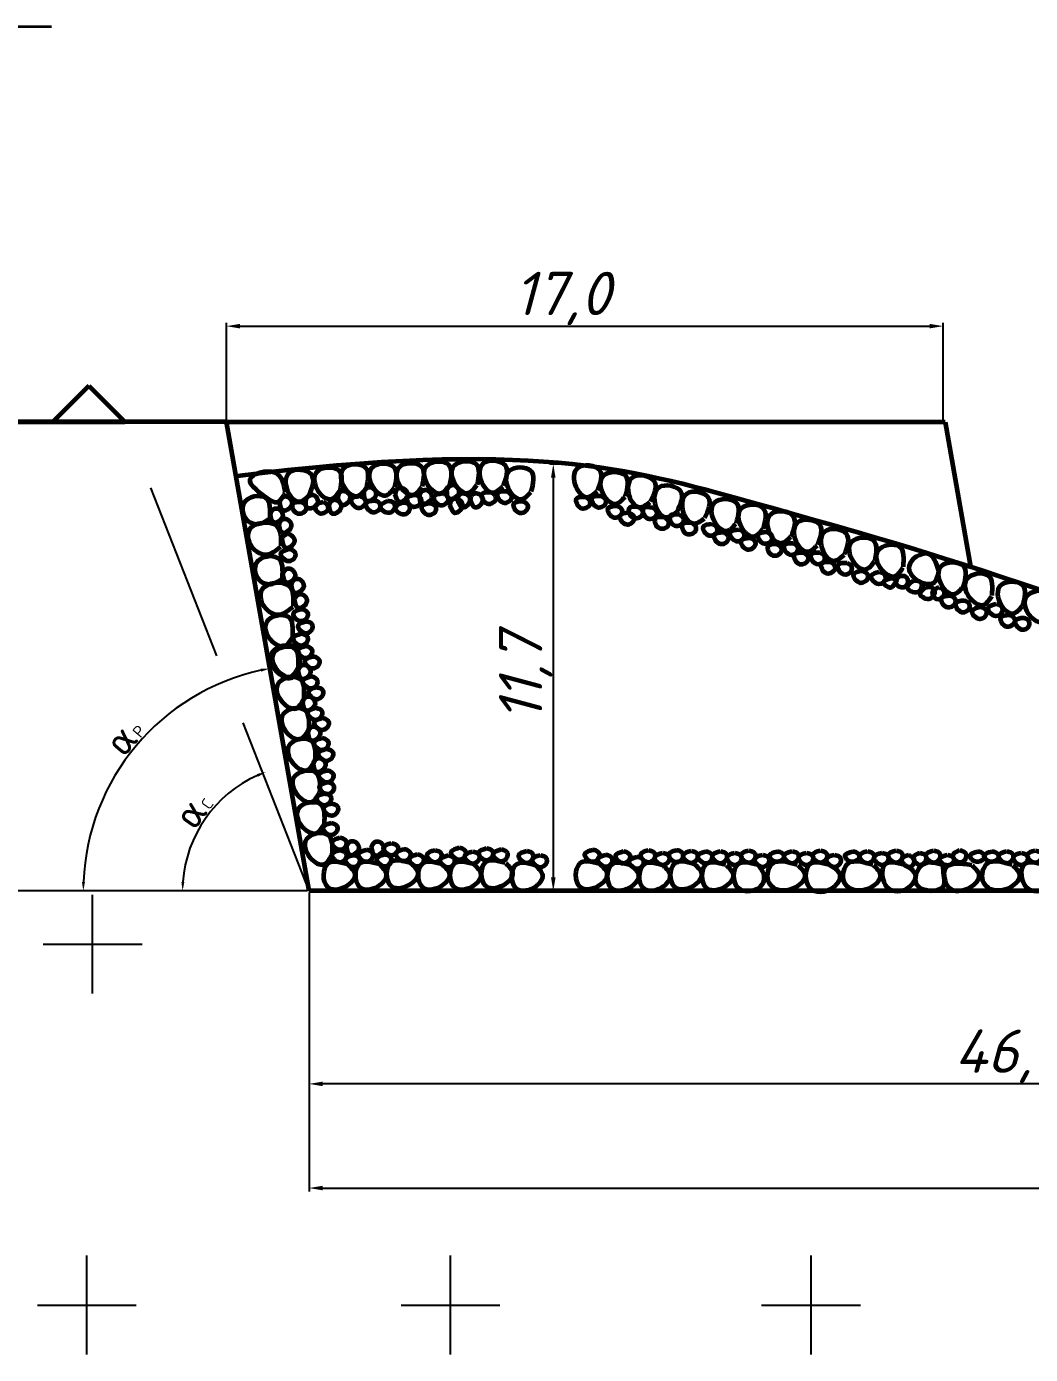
# Paper-space layout 'Layout1 (2)' of a CAD drawing. Header units: millimetres. Extents: x 18 to 680, y 9 to 831.
# Drawn here: x 155.2 to 210.9, y 658 to 731.6 of the extents above; entities that cross this region are included whole.
import ezdxf

# ---------------------------------------------------------------- set-up
doc = ezdxf.new("R2010")
doc.units = ezdxf.units.MM
doc.header["$LTSCALE"] = 2
doc.header["$PDMODE"] = 32
doc.header["$PDSIZE"] = 0.3
doc.linetypes.add('gost5', pattern=[7, 5, -2, 0])
doc.dimstyles.new('ISO-25', dxfattribs={"dimtxt": 2.5, "dimasz": 2.5, "dimexe": 1.25, "dimexo": 0.625, "dimtad": 1, "dimtxsty": 'Standard', "dimcen": 2.5, "dimadec": 0, "dimazin": 0, "dimtfac": 1, "dimtmove": 0, "dimatfit": 3, "dimfxl": 1, "dimarcsym": 0})

# ---------------------------------------------------------------- blocks, each defined once
blk = doc.blocks.new('*D252')
at = {"color": 0, "lineweight": -2, "transparency": 16777216}
for p, q in [((170.896, 683.634), (170.896, 667.073)), ((297.259, 683.384), (297.259, 667.073)), ((171.646, 667.26), (296.509, 667.26))]:
    blk.add_line(p, q, dxfattribs=at)
at = {"color": 0, "transparency": 16777216}
for points in [[(171.646, 667.385), (171.646, 667.135), (170.896, 667.26)], [(296.509, 667.385), (296.509, 667.135), (297.259, 667.26)]]:
    blk.add_solid(points, dxfattribs=at)
at = {"layer": 'Defpoints', "color": 0, "transparency": 16777216}
for p in [(170.896, 683.727), (297.259, 683.478), (297.259, 667.26)]:
    blk.add_point(p, dxfattribs=at)
at = {"color": 0, "transparency": 16777216, "insert": (234.077, 668.554), "char_height": 2.4, "attachment_point": 5}
blk.add_mtext('{\\fISOCPEUR|b0|i1|c0|p34;6\\fISOCPEUR|b0|i1|c204|p34;6}', dxfattribs=at)
blk = doc.blocks.new('*D254')
at = {"color": 0, "lineweight": -2, "transparency": 16777216}
for p, q in [((170.896, 683.634), (170.896, 672.846)), ((253.63, 683.384), (253.63, 672.846)), ((252.88, 673.033), (171.646, 673.033))]:
    blk.add_line(p, q, dxfattribs=at)
at = {"color": 0, "transparency": 16777216}
for points in [[(171.646, 673.158), (171.646, 672.908), (170.896, 673.033)], [(252.88, 673.158), (252.88, 672.908), (253.63, 673.033)]]:
    blk.add_solid(points, dxfattribs=at)
at = {"layer": 'Defpoints', "color": 0, "transparency": 16777216}
for p in [(170.896, 683.727), (253.63, 683.478), (170.896, 673.033)]:
    blk.add_point(p, dxfattribs=at)
at = {"color": 0, "transparency": 16777216, "insert": (209.693, 674.567), "char_height": 2.4, "attachment_point": 5}
blk.add_mtext('{\\fISOCPEUR|b0|i1|c0|p34;46\\fISOCPEUR|b0|i1|c204|p34;,0}', dxfattribs=at)
blk = doc.blocks.new('*D255')
at = {"color": 0, "lineweight": -2, "transparency": 16777216}
for p, q in [((166.217, 709.727), (146.651, 709.727)), ((146.838, 684.477), (146.838, 708.977)), ((170.802, 683.727), (146.651, 683.727))]:
    blk.add_line(p, q, dxfattribs=at)
at = {"color": 0, "transparency": 16777216}
for points in [[(146.713, 708.977), (146.963, 708.977), (146.838, 709.727)], [(146.713, 684.477), (146.963, 684.477), (146.838, 683.727)]]:
    blk.add_solid(points, dxfattribs=at)
at = {"layer": 'Defpoints', "color": 0, "transparency": 16777216}
for p in [(146.838, 709.727), (166.311, 709.727), (170.896, 683.727)]:
    blk.add_point(p, dxfattribs=at)
at = {"color": 0, "transparency": 16777216, "insert": (145.545, 694.727), "char_height": 2.4, "attachment_point": 5, "rotation": 90}
blk.add_mtext('{\\fISOCPEUR|b0|i1|c0|p34;13}', dxfattribs=at)
blk = doc.blocks.new('*D259')
at = {"color": 0, "lineweight": -2, "transparency": 16777216}
blk.add_arc((170.896, 683.727), 7.012, 114.08647, 175.91353, dxfattribs=at)
at = {"color": 0, "transparency": 16777216}
for points in [[(168.003, 690.206), (168.065, 690.052), (168.497, 690.316)], [(163.985, 684.224), (163.818, 684.23), (163.884, 683.727)]]:
    blk.add_solid(points, dxfattribs=at)
at = {"layer": 'Defpoints', "color": 0, "transparency": 16777216}
for p in [(159.977, 713.727), (166.084, 688.828), (159.727, 683.727), (170.896, 683.727), (170.896, 683.727)]:
    blk.add_point(p, dxfattribs=at)
at = {"color": 0, "transparency": 16777216, "insert": (164.445, 688.244), "char_height": 1.6, "attachment_point": 5, "rotation": 55}
blk.add_mtext('{\\fISOCPEUR|b0|i0|c204|p34;α\\fISOCPEUR|b0|i0|c0|p34;\\H0.4x;C}', dxfattribs=at)
blk = doc.blocks.new('*D260')
at = {"color": 0, "lineweight": -2, "transparency": 16777216}
blk.add_line((159.664, 683.727), (158.252, 683.727), dxfattribs=at)
blk.add_arc((170.896, 683.727), 12.519, 102.28854, 177.71146, dxfattribs=at)
at = {"color": 0, "transparency": 16777216}
for points in [[(168.215, 696.041), (168.247, 695.878), (168.722, 696.056)], [(158.47, 684.226), (158.304, 684.229), (158.377, 683.727)]]:
    blk.add_solid(points, dxfattribs=at)
at = {"layer": 'Defpoints', "color": 0, "transparency": 16777216}
for p in [(165.606, 713.727), (163.42, 693.769), (159.727, 683.727), (170.896, 683.727), (170.896, 683.727)]:
    blk.add_point(p, dxfattribs=at)
at = {"color": 0, "transparency": 16777216, "insert": (160.645, 692.329), "char_height": 1.6, "attachment_point": 5, "rotation": 50}
blk.add_mtext('{\\fISOCPEUR|b0|i0|c204|p34;α\\H0.4063x;Р}', dxfattribs=at)
blk = doc.blocks.new('*D240')
at = {"color": 0, "lineweight": -2, "transparency": 16777216}
for p, q in [((185.509, 707.385), (184.255, 707.385)), ((184.443, 706.635), (184.443, 684.477)), ((185.509, 683.727), (184.255, 683.727))]:
    blk.add_line(p, q, dxfattribs=at)
at = {"color": 0, "transparency": 16777216}
for points in [[(184.318, 706.635), (184.568, 706.635), (184.443, 707.385)], [(184.318, 684.477), (184.568, 684.477), (184.443, 683.727)]]:
    blk.add_solid(points, dxfattribs=at)
at = {"layer": 'Defpoints', "color": 0, "transparency": 16777216}
for p in [(185.602, 707.385), (184.443, 683.727), (185.602, 683.727)]:
    blk.add_point(p, dxfattribs=at)
at = {"color": 0, "transparency": 16777216, "insert": (182.909, 695.556), "char_height": 2.4, "attachment_point": 5, "rotation": 90}
blk.add_mtext('{\\fISOCPEUR|b0|i1|c0|p34;1\\fISOCPEUR|b0|i1|c204|p34;1,7}', dxfattribs=at)
blk = doc.blocks.new('*D241')
at = {"color": 0, "lineweight": -2, "transparency": 16777216}
for p, q in [((166.311, 709.821), (166.311, 715.214)), ((167.061, 715.027), (205.311, 715.027)), ((206.061, 709.821), (206.061, 715.214))]:
    blk.add_line(p, q, dxfattribs=at)
at = {"color": 0, "transparency": 16777216}
for points in [[(167.061, 715.152), (167.061, 714.902), (166.311, 715.027)], [(205.311, 715.152), (205.311, 714.902), (206.061, 715.027)]]:
    blk.add_solid(points, dxfattribs=at)
at = {"layer": 'Defpoints', "color": 0, "transparency": 16777216}
for p in [(206.061, 715.027), (166.311, 709.727), (206.061, 709.727)]:
    blk.add_point(p, dxfattribs=at)
at = {"color": 0, "transparency": 16777216, "insert": (184.929, 716.56), "char_height": 2.4, "attachment_point": 5}
blk.add_mtext('{\\fISOCPEUR|b0|i1|c204|p34;17,0}', dxfattribs=at)

psp = doc.layouts.new('Layout1 (2)')

# ---------------------------------------------------------------- linework, layer by layer
at = {"color": 0, "linetype": 'Continuous', "lineweight": 35}
psp.add_line((128.1452, 731.6299), (156.6209, 731.6299), dxfattribs=at)
at = {"color": 0, "lineweight": 60}
for p, q in [((158.6819, 711.7274), (156.6819, 709.7274)), ((158.6819, 711.7274), (160.6819, 709.7274)), ((120.3905, 709.7274), (160.6819, 709.7274)), ((166.3112, 709.7274), (141.5736, 709.727)), ((170.8957, 683.7274), (166.3112, 709.7274)), ((166.3112, 709.7274), (206.1771, 709.7274)), ((207.6226, 701.5924), (206.1983, 709.7086)), ((297.2148, 683.7274), (170.8957, 683.7274))]:
    psp.add_line(p, q, dxfattribs=at)
at = {"color": 0, "lineweight": 20}
for p, q in [((159.169, 709.7124), (159.169, 709.7274)), ((163.233, 709.7124), (163.233, 709.7274)), ((167.297, 709.7124), (167.297, 709.7274)), ((171.361, 709.7124), (171.361, 709.7274)), ((175.425, 709.7124), (175.425, 709.7274)), ((170.8957, 683.7274), (157.4511, 683.7274)), ((170.8957, 683.7274), (250.8957, 683.7274))]:
    psp.add_line(p, q, dxfattribs=at)
at = {"color": 0, "linetype": 'gost5'}
psp.add_line((170.8957, 683.7274), (160.6819, 709.7274), dxfattribs=at)
at = {"color": 0}
for p, q in [((182.0645, 683.7274), (170.8957, 683.7274)), ((158.8965, 678.0383), (158.8965, 683.5152)), ((156.158, 680.7768), (161.6349, 680.7768)), ((158.5752, 658.0383), (158.5752, 663.5152)), ((178.7358, 658.0383), (178.7358, 663.5152)), ((198.7358, 658.0383), (198.7358, 663.5152)), ((155.8367, 660.7768), (161.3137, 660.7768)), ((175.9974, 660.7768), (181.4743, 660.7768)), ((195.9974, 660.7768), (201.4743, 660.7768))]:
    psp.add_line(p, q, dxfattribs=at)
at = {"color": 0, "lineweight": 60}
psp.add_open_spline([(233.3341, 692.1898), (212.188, 700.7027), (195.5188, 705.1411), (183.1321, 708.7421), (166.7839, 706.6994)], degree=3, knots=[72.687963, 72.687963, 72.687963, 72.687963, 128.1104849, 174.0519789, 174.0519789, 174.0519789, 174.0519789], dxfattribs=at)
for points in [[(172.6238, 705.8922), (172.5472, 707.0233), (171.3201, 706.9402), (171.3902, 705.9061), (172.1033, 705.4349), (172.5937, 705.8577)], [(174.0934, 706.0694), (174.0168, 707.2005), (172.7897, 707.1174), (172.8598, 706.0832), (173.5729, 705.6121), (174.0633, 706.0349)], [(175.6631, 706.1016), (175.5865, 707.2327), (174.3595, 707.1496), (174.4295, 706.1155), (175.1426, 705.6444), (175.633, 706.0671)], [(177.1824, 706.132), (177.1058, 707.2631), (175.8788, 707.18), (175.9488, 706.1459), (176.6619, 705.6747), (177.1523, 706.0975)], [(178.7086, 706.2201), (178.632, 707.3512), (177.405, 707.2681), (177.475, 706.234), (178.1882, 705.7628), (178.6785, 706.1856)], [(180.2357, 706.2406), (180.1591, 707.3717), (178.9321, 707.2886), (179.0021, 706.2544), (179.7152, 705.7833), (180.2056, 706.2061)], [(181.6795, 706.1733), (181.7851, 707.3021), (180.5606, 707.4166), (180.4641, 706.3846), (181.0925, 705.8053), (181.6443, 706.1441)], [(183.2208, 705.8618), (183.2076, 706.9954), (181.9779, 706.9811), (181.99, 705.9446), (182.6756, 705.4343), (183.1889, 705.829)], [(186.9125, 705.9182), (187.0181, 707.0469), (185.7936, 707.1615), (185.6971, 706.1295), (186.3255, 705.5502), (186.8773, 705.8889)], [(169.5979, 705.8094), (169.0206, 706.8958), (167.6111, 706.5187), (168.3756, 705.6424), (169.15, 705.2808), (169.5732, 705.7709)], [(170.9264, 705.6689), (171.032, 706.7976), (169.8075, 706.9122), (169.7109, 705.8802), (170.3393, 705.3009), (170.8911, 705.6396)], [(188.4538, 705.6066), (188.4406, 706.7403), (187.2109, 706.7259), (187.223, 705.6895), (187.9086, 705.1792), (188.4219, 705.5739)], [(189.8431, 705.3033), (190.0523, 706.4175), (188.8436, 706.6445), (188.6523, 705.6258), (189.2246, 704.991), (189.8053, 705.2774)], [(172.4974, 705.5168), (172.7691, 705.0934), (173.1758, 705.5608), (172.7392, 705.8911), (172.5783, 705.7827), (172.4974, 705.5168)], [(173.9452, 705.8212), (174.0759, 705.3353), (174.6051, 705.6575), (174.2891, 706.1046), (174.1029, 706.05), (173.9452, 705.8212)], [(175.678, 705.6903), (175.9498, 705.2669), (176.3565, 705.7343), (175.9199, 706.0646), (175.759, 705.9562), (175.678, 705.6903)], [(177.0342, 705.6715), (177.1649, 705.1857), (177.6941, 705.5078), (177.3781, 705.955), (177.1919, 705.9004), (177.0342, 705.6715)], [(178.3048, 705.7624), (177.8352, 705.5821), (178.2104, 705.0891), (178.6224, 705.4497), (178.5488, 705.6293), (178.3048, 705.7624)], [(178.5445, 705.943), (178.6752, 705.4572), (179.2044, 705.7793), (178.8885, 706.2264), (178.7023, 706.1718), (178.5445, 705.943)], [(179.1433, 705.3919), (179.4151, 704.9685), (179.8217, 705.4358), (179.3852, 705.7662), (179.2243, 705.6577), (179.1433, 705.3919)], [(179.8514, 705.3919), (180.1231, 704.9685), (180.5298, 705.4358), (180.0933, 705.7662), (179.9324, 705.6577), (179.8514, 705.3919)], [(180.9857, 705.8235), (180.4933, 705.7207), (180.7847, 705.174), (181.2491, 705.4639), (181.2052, 705.6529), (180.9857, 705.8235)], [(181.8608, 705.8779), (181.3683, 705.7752), (181.6598, 705.2285), (182.1242, 705.5184), (182.0803, 705.7074), (181.8608, 705.8779)], [(191.3064, 704.7449), (191.5156, 705.8591), (190.307, 706.0861), (190.1156, 705.0674), (190.6879, 704.4326), (191.2686, 704.719)], [(192.8454, 704.398), (193.0547, 705.5123), (191.846, 705.7393), (191.6547, 704.7205), (192.227, 704.0858), (192.8076, 704.3722)], [(168.736, 704.3905), (168.4946, 705.4982), (167.293, 705.2363), (167.5137, 704.2235), (168.0898, 704.0651), (168.7113, 704.352)], [(169.2764, 705.2668), (169.4768, 704.8054), (169.9531, 705.2015), (169.5751, 705.5976), (169.3989, 705.5163), (169.2764, 705.2668)], [(170.483, 705.2797), (169.9905, 705.177), (170.2819, 704.6303), (170.7463, 704.9202), (170.7025, 705.1092), (170.483, 705.2797)], [(170.7404, 705.4476), (170.7915, 704.9471), (171.3655, 705.1803), (171.1252, 705.6723), (170.9327, 705.6482), (170.7404, 705.4476)], [(171.6898, 705.2908), (171.2545, 705.0535), (171.4888, 704.6413), (171.9532, 704.9312), (171.9093, 705.1202), (171.6898, 705.2908)], [(172.0047, 705.0841), (172.2051, 704.6227), (172.6814, 705.0188), (172.3034, 705.4149), (172.1272, 705.3336), (172.0047, 705.0841)], [(173.7181, 705.6142), (173.2484, 705.4339), (173.6237, 704.9409), (174.0356, 705.3015), (173.962, 705.4811), (173.7181, 705.6142)], [(174.5355, 705.371), (174.0659, 705.1907), (174.4411, 704.6977), (174.8531, 705.0583), (174.7795, 705.2378), (174.5355, 705.371)], [(175.2437, 705.346), (174.8508, 705.0318), (175.3577, 704.6757), (175.6411, 705.1442), (175.5165, 705.293), (175.2437, 705.346)], [(176.0783, 705.2572), (175.6854, 704.943), (176.1924, 704.5869), (176.4757, 705.0554), (176.3511, 705.2042), (176.0783, 705.2572)], [(176.8071, 705.6769), (176.3374, 705.4965), (176.7127, 705.0036), (177.1246, 705.3642), (177.051, 705.5437), (176.8071, 705.6769)], [(177.6246, 705.2213), (177.1549, 705.041), (177.5301, 704.5481), (177.9421, 704.9087), (177.8685, 705.0882), (177.6246, 705.2213)], [(178.7185, 705.093), (178.9902, 704.6696), (179.3969, 705.137), (178.9603, 705.4673), (178.7994, 705.3589), (178.7185, 705.093)], [(182.7306, 705.3313), (182.2516, 705.1775), (182.5987, 704.6644), (183.0301, 705.0013), (182.9667, 705.1847), (182.7306, 705.3313)], [(186.2187, 705.5683), (185.7263, 705.4655), (186.0177, 704.9188), (186.4821, 705.2088), (186.4382, 705.3978), (186.2187, 705.5683)], [(187.0938, 705.6227), (186.6013, 705.52), (186.8928, 704.9733), (187.3572, 705.2632), (187.3133, 705.4522), (187.0938, 705.6227)], [(187.9636, 705.0761), (187.4846, 704.9224), (187.8317, 704.4092), (188.2631, 704.7462), (188.1997, 704.9296), (187.9636, 705.0761)], [(189.1674, 705.0108), (188.6676, 704.9539), (188.9073, 704.3827), (189.3965, 704.6285), (189.3702, 704.8208), (189.1674, 705.0108)], [(189.9534, 704.9846), (189.4535, 704.9277), (189.6933, 704.3565), (190.1825, 704.6023), (190.1562, 704.7946), (189.9534, 704.9846)], [(194.607, 704.1083), (194.5938, 705.2419), (193.364, 705.2275), (193.3761, 704.1911), (194.0618, 703.6808), (194.575, 704.0755)], [(196.1036, 703.8), (196.0903, 704.9336), (194.8606, 704.9193), (194.8727, 703.8828), (195.5583, 703.3725), (196.0716, 703.7672)], [(168.7585, 704.597), (168.9589, 704.1355), (169.4352, 704.5317), (169.0572, 704.9277), (168.881, 704.8465), (168.7585, 704.597)], [(169.2348, 704.0255), (169.4352, 703.564), (169.9115, 703.9602), (169.5335, 704.3562), (169.3573, 704.2749), (169.2348, 704.0255)], [(188.6309, 704.6923), (188.1519, 704.5386), (188.499, 704.0254), (188.9305, 704.3624), (188.867, 704.5458), (188.6309, 704.6923)], [(190.6085, 704.4317), (190.1086, 704.3748), (190.3484, 703.8036), (190.8376, 704.0495), (190.8113, 704.2417), (190.6085, 704.4317)], [(191.4385, 704.5895), (190.9386, 704.5327), (191.1784, 703.9614), (191.6675, 704.2073), (191.6413, 704.3995), (191.4385, 704.5895)], [(197.6419, 703.3738), (197.7447, 704.5028), (196.5199, 704.6143), (196.4259, 703.582), (197.0558, 703.0043), (197.6067, 703.3445)], [(199.1151, 702.8987), (199.2179, 704.0278), (197.9931, 704.1392), (197.8992, 703.107), (198.5291, 702.5293), (199.08, 702.8694)], [(169.3449, 702.8435), (169.1035, 703.9512), (167.5847, 703.736), (167.803, 702.7038), (168.5276, 702.3664), (169.3202, 702.8049)], [(192.1196, 704.1256), (191.6197, 704.0687), (191.8595, 703.4974), (192.3486, 703.7433), (192.3224, 703.9356), (192.1196, 704.1256)], [(193.2441, 704.0667), (192.7651, 703.9129), (193.1121, 703.3997), (193.5131, 703.6222), (193.4802, 703.9201), (193.2441, 704.0667)], [(193.857, 703.6062), (193.378, 703.4524), (193.7251, 702.9393), (194.1565, 703.2762), (194.0931, 703.4596), (193.857, 703.6062)], [(194.7406, 703.7584), (194.2616, 703.6046), (194.6087, 703.0915), (195.0097, 703.3139), (194.9767, 703.6118), (194.7406, 703.7584)], [(196.2869, 703.6247), (195.8079, 703.4709), (196.155, 702.9577), (196.556, 703.1802), (196.5231, 703.4781), (196.2869, 703.6247)], [(200.6011, 702.39), (200.7039, 703.519), (199.4791, 703.6305), (199.3852, 702.5983), (200.0151, 702.0205), (200.566, 702.3607)], [(169.4095, 703.184), (169.6099, 702.7226), (170.0862, 703.1187), (169.7082, 703.5148), (169.532, 703.4335), (169.4095, 703.184)], [(195.3535, 703.2979), (194.8745, 703.1442), (195.2216, 702.631), (195.6531, 702.968), (195.5896, 703.1514), (195.3535, 703.2979)], [(196.8445, 702.9511), (196.3522, 702.8471), (196.645, 702.3011), (197.1087, 702.5922), (197.0643, 702.7811), (196.8445, 702.9511)], [(197.7551, 702.9967), (197.2629, 702.8928), (197.5557, 702.3468), (197.9773, 702.5271), (197.975, 702.8268), (197.7551, 702.9967)], [(202.2879, 702.0176), (202.1965, 703.1476), (200.9707, 703.0484), (201.0542, 702.0153), (201.7735, 701.5535), (202.2583, 701.9827)], [(203.8579, 701.6846), (203.6514, 702.7994), (202.4422, 702.5754), (202.631, 701.5562), (203.3936, 701.1704), (203.832, 701.6469)], [(169.4251, 701.0615), (169.1837, 702.1691), (167.9821, 701.9072), (168.2028, 700.8945), (168.7789, 700.7361), (169.4004, 701.0229)], [(169.777, 702.6764), (169.3389, 702.4292), (169.7823, 701.9965), (170.137, 702.4136), (170.0379, 702.5804), (169.777, 702.6764)], [(198.3177, 702.476), (197.8255, 702.372), (198.1183, 701.8261), (198.582, 702.1172), (198.5376, 702.306), (198.3177, 702.476)], [(199.2411, 702.488), (198.7489, 702.384), (199.0417, 701.8381), (199.4633, 702.0183), (199.461, 702.3181), (199.2411, 702.488)], [(205.8271, 701.4703), (205.2046, 702.4178), (204.1768, 701.7425), (204.7459, 700.8762), (205.5834, 700.8392), (205.8179, 701.4254)], [(169.4476, 701.268), (169.648, 700.8065), (170.1243, 701.2027), (169.7463, 701.5987), (169.5701, 701.5174), (169.4476, 701.268)], [(199.8037, 701.9673), (199.3115, 701.8633), (199.6043, 701.3173), (200.068, 701.6084), (200.0236, 701.7973), (199.8037, 701.9673)], [(200.7365, 701.9136), (200.2443, 701.8096), (200.5371, 701.2637), (200.9587, 701.4439), (200.9564, 701.7437), (200.7365, 701.9136)], [(201.5743, 701.465), (201.107, 701.2785), (201.4887, 700.7905), (201.8959, 701.1565), (201.82, 701.335), (201.5743, 701.465)], [(202.522, 701.4111), (202.0763, 701.1778), (202.5059, 700.7314), (202.863, 701.019), (202.7797, 701.3069), (202.522, 701.4111)], [(207.1997, 700.6023), (207.1864, 701.7359), (205.9567, 701.7215), (205.9688, 700.6851), (206.6544, 700.1748), (207.1677, 700.5695)], [(208.7752, 700.093), (208.5687, 701.2078), (207.3595, 700.9838), (207.5482, 699.9646), (208.3109, 699.5788), (208.7493, 700.0553)], [(170.034, 699.5144), (169.7926, 700.6221), (168.2737, 700.407), (168.4921, 699.3748), (169.2167, 699.0373), (170.0093, 699.4759)], [(169.9239, 700.6964), (170.1243, 700.235), (170.6006, 700.6311), (170.2226, 701.0272), (170.0464, 700.9459), (169.9239, 700.6964)], [(203.2045, 701.062), (202.7588, 700.8287), (203.1266, 700.5274), (203.3731, 700.7515), (203.4622, 700.9578), (203.2045, 701.062)], [(203.6375, 701.1761), (203.4558, 700.7665), (203.8861, 700.5433), (204.0677, 701.0598), (203.9154, 701.18), (203.6375, 701.1761)], [(204.4071, 700.9163), (204.0867, 700.5285), (204.6557, 700.2835), (204.8373, 700.8), (204.685, 700.9202), (204.4071, 700.9163)], [(210.4873, 699.5315), (210.4741, 700.6651), (209.2444, 700.6508), (209.2565, 699.6143), (209.9421, 699.104), (210.4554, 699.4987)], [(170.0985, 699.855), (170.2989, 699.3936), (170.7752, 699.7897), (170.3972, 700.1857), (170.221, 700.1045), (170.0985, 699.855)], [(205.1135, 700.5578), (204.7931, 700.17), (205.3621, 699.9251), (205.5438, 700.4415), (205.3914, 700.5617), (205.1135, 700.5578)], [(205.8367, 700.5607), (205.4809, 700.2797), (205.7048, 699.8937), (206.1058, 700.1162), (206.0728, 700.4141), (205.8367, 700.5607)], [(206.4496, 700.1002), (205.9706, 699.9464), (206.3177, 699.4333), (206.7492, 699.7703), (206.6858, 699.9536), (206.4496, 700.1002)], [(212.0867, 699.1294), (211.8802, 700.2442), (210.671, 700.0202), (210.8597, 699.001), (211.6224, 698.6152), (212.0608, 699.0917)], [(170.4661, 699.3474), (170.0279, 699.1002), (170.4713, 698.6675), (170.826, 699.0846), (170.7269, 699.2514), (170.4661, 699.3474)], [(207.2426, 699.831), (206.7636, 699.6772), (207.1107, 699.164), (207.5116, 699.3865), (207.4787, 699.6844), (207.2426, 699.831)], [(208.1218, 699.4703), (207.6761, 699.2371), (208.1057, 698.7907), (208.4733, 699.1964), (208.3795, 699.3662), (208.1218, 699.4703)], [(209.0081, 699.6338), (208.5624, 699.4005), (208.992, 698.9541), (209.3491, 699.2417), (209.2658, 699.5297), (209.0081, 699.6338)], [(169.9933, 697.8015), (169.7519, 698.9092), (168.5503, 698.6473), (168.771, 697.6345), (169.5396, 697.2997), (169.9686, 697.7629)], [(170.7314, 698.6742), (170.2932, 698.4271), (170.7366, 697.9944), (171.0913, 698.4114), (170.9922, 698.5782), (170.7314, 698.6742)], [(209.7373, 699.0294), (209.2583, 698.8757), (209.6054, 698.3625), (210.0369, 698.6995), (209.9734, 698.8829), (209.7373, 699.0294)], [(210.5541, 698.8674), (210.0751, 698.7136), (210.4221, 698.2004), (210.8231, 698.4229), (210.7902, 698.7208), (210.5541, 698.8674)], [(170.4641, 697.9887), (170.026, 697.7415), (170.4694, 697.3089), (170.8241, 697.7259), (170.725, 697.8927), (170.4641, 697.9887)], [(170.7062, 697.3032), (170.2681, 697.056), (170.7115, 696.6233), (171.0662, 697.0404), (170.9671, 697.2072), (170.7062, 697.3032)], [(170.2987, 695.9289), (170.4991, 695.4675), (170.9754, 695.8636), (170.5974, 696.2597), (170.4212, 696.1784), (170.2987, 695.9289)], [(171.1098, 696.7252), (170.6716, 696.478), (171.115, 696.0453), (171.4697, 696.4624), (171.3706, 696.6292), (171.1098, 696.7252)], [(170.6244, 694.3717), (170.3829, 695.4794), (169.1813, 695.2174), (169.4021, 694.2047), (170.1765, 693.8431), (170.5996, 694.3331)], [(170.9964, 695.6193), (170.5583, 695.3721), (171.0016, 694.9394), (171.3564, 695.3565), (171.2573, 695.5233), (170.9964, 695.6193)], [(171.3212, 695.0215), (170.883, 694.7743), (171.3264, 694.3416), (171.6811, 694.7587), (171.582, 694.9255), (171.3212, 695.0215)], [(170.5518, 694.1797), (170.7522, 693.7183), (171.2285, 694.1144), (170.8505, 694.5105), (170.6743, 694.4292), (170.5518, 694.1797)], [(170.8913, 692.6587), (170.6498, 693.7664), (169.4482, 693.5045), (169.669, 692.4917), (170.4375, 692.157), (170.8665, 692.6202)], [(171.2699, 693.8771), (170.8317, 693.6299), (171.2751, 693.1972), (171.6298, 693.6143), (171.5307, 693.7811), (171.2699, 693.8771)], [(171.6288, 693.3134), (171.1906, 693.0663), (171.634, 692.6336), (171.9888, 693.0506), (171.8896, 693.2174), (171.6288, 693.3134)], [(170.8444, 692.5094), (171.0448, 692.0479), (171.5211, 692.4441), (171.1431, 692.8401), (170.9669, 692.7588), (170.8444, 692.5094)], [(171.2392, 690.9543), (170.9978, 692.062), (169.7962, 691.8001), (170.0169, 690.7874), (170.7913, 690.4257), (171.2145, 690.9158)], [(171.6117, 692.2032), (171.1736, 691.956), (171.617, 691.5233), (171.9717, 691.9404), (171.8726, 692.1072), (171.6117, 692.2032)], [(171.1395, 690.7662), (171.3399, 690.3047), (171.8162, 690.7009), (171.4382, 691.0969), (171.262, 691.0156), (171.1395, 690.7662)], [(171.8681, 691.6054), (171.4299, 691.3582), (171.8733, 690.9255), (172.228, 691.3426), (172.1289, 691.5094), (171.8681, 691.6054)], [(171.4997, 689.1885), (171.2583, 690.2962), (170.0567, 690.0343), (170.2774, 689.0215), (171.0518, 688.6599), (171.475, 689.15)], [(171.8852, 690.4097), (171.447, 690.1626), (171.8904, 689.7299), (172.2451, 690.1469), (172.146, 690.3137), (171.8852, 690.4097)], [(171.9194, 689.7607), (171.4812, 689.5135), (171.9246, 689.0808), (172.2793, 689.4979), (172.1802, 689.6647), (171.9194, 689.7607)], [(171.7598, 689.1412), (171.3216, 688.894), (171.765, 688.4614), (172.1197, 688.8784), (172.0206, 689.0452), (171.7598, 689.1412)], [(171.7546, 687.4356), (171.5132, 688.5432), (170.3116, 688.2813), (170.5323, 687.2686), (171.3009, 686.9338), (171.7299, 687.397)], [(172.1513, 688.5715), (171.7131, 688.3244), (172.1565, 687.8917), (172.5112, 688.3087), (172.4121, 688.4755), (172.1513, 688.5715)], [(172.1169, 687.494), (171.6787, 687.2468), (172.1221, 686.8141), (172.4768, 687.2312), (172.3777, 687.398), (172.1169, 687.494)], [(172.1855, 685.7306), (171.9441, 686.8383), (170.7425, 686.5764), (170.9632, 685.5637), (171.7376, 685.2021), (172.1608, 685.6921)], [(172.613, 686.6805), (172.1749, 686.4333), (172.6183, 686.0006), (172.973, 686.4177), (172.8739, 686.5845), (172.613, 686.6805)], [(172.613, 685.9864), (172.1749, 685.7393), (172.6183, 685.3066), (172.973, 685.7236), (172.8739, 685.8904), (172.613, 685.9864)], [(172.9804, 686.1619), (173.1808, 685.7004), (173.6571, 686.0966), (173.2791, 686.4926), (173.1029, 686.4113), (172.9804, 686.1619)], [(174.0792, 686.0105), (173.641, 685.7634), (174.0844, 685.3307), (174.4391, 685.7477), (174.34, 685.9145), (174.0792, 686.0105)], [(174.3663, 686.141), (174.5667, 685.6796), (175.043, 686.0758), (174.665, 686.4718), (174.4888, 686.3905), (174.3663, 686.141)], [(175.472, 686.3721), (175.0339, 686.125), (175.4773, 685.6923), (175.832, 686.1093), (175.7329, 686.2762), (175.472, 686.3721)], [(176.1551, 686.0474), (175.7169, 685.8003), (176.1603, 685.3676), (176.515, 685.7846), (176.4159, 685.9514), (176.1551, 686.0474)], [(177.8858, 685.9878), (177.4476, 685.7406), (177.891, 685.3079), (178.2457, 685.725), (178.1466, 685.8918), (177.8858, 685.9878)], [(179.2245, 686.1266), (178.7863, 685.8795), (179.2297, 685.4468), (179.5845, 685.8638), (179.4853, 686.0307), (179.2245, 686.1266)], [(179.9828, 685.9107), (179.5446, 685.6635), (179.988, 685.2309), (180.3428, 685.6479), (180.2436, 685.8147), (179.9828, 685.9107)], [(180.7432, 686.0934), (180.305, 685.8462), (180.7484, 685.4136), (181.1031, 685.8306), (181.004, 685.9974), (180.7432, 686.0934)], [(181.5481, 686.0345), (181.1099, 685.7873), (181.5533, 685.3546), (181.908, 685.7717), (181.8089, 685.9385), (181.5481, 686.0345)], [(182.9702, 685.9463), (182.5321, 685.6992), (182.9755, 685.2665), (183.3302, 685.6835), (183.2311, 685.8504), (182.9702, 685.9463)], [(186.6378, 686.0095), (186.1996, 685.7624), (186.643, 685.3297), (186.9977, 685.7467), (186.8986, 685.9135), (186.6378, 686.0095)], [(188.3402, 685.924), (187.9021, 685.6769), (188.3455, 685.2442), (188.7002, 685.6612), (188.6011, 685.8281), (188.3402, 685.924)], [(189.7309, 685.9901), (189.2928, 685.7429), (189.7361, 685.3102), (190.0909, 685.7273), (189.9918, 685.8941), (189.7309, 685.9901)], [(191.2848, 685.9934), (190.8466, 685.7463), (191.29, 685.3136), (191.6447, 685.7306), (191.5456, 685.8974), (191.2848, 685.9934)], [(192.0924, 685.947), (191.6542, 685.6999), (192.0976, 685.2672), (192.4523, 685.6842), (192.3532, 685.851), (192.0924, 685.947)], [(192.8989, 685.9198), (192.4608, 685.6726), (192.9042, 685.2399), (193.2589, 685.657), (193.1598, 685.8238), (192.8989, 685.9198)], [(193.7151, 685.9337), (193.2769, 685.6866), (193.7203, 685.2539), (194.075, 685.6709), (193.9759, 685.8378), (193.7151, 685.9337)], [(195.297, 685.9674), (194.8588, 685.7202), (195.3022, 685.2875), (195.657, 685.7046), (195.5578, 685.8714), (195.297, 685.9674)], [(196.8717, 685.9198), (196.4335, 685.6726), (196.7993, 685.3375), (197.2316, 685.657), (197.1325, 685.8238), (196.8717, 685.9198)], [(197.6879, 685.9337), (197.2497, 685.6866), (197.6931, 685.2539), (198.0478, 685.6709), (197.9487, 685.8378), (197.6879, 685.9337)], [(199.2698, 685.9674), (198.8316, 685.7202), (199.275, 685.2875), (199.6297, 685.7046), (199.5306, 685.8714), (199.2698, 685.9674)], [(201.057, 685.9198), (200.6188, 685.6726), (200.9846, 685.3375), (201.4169, 685.657), (201.3178, 685.8238), (201.057, 685.9198)], [(201.8731, 685.9337), (201.4349, 685.6866), (201.8783, 685.2539), (202.2331, 685.6709), (202.1339, 685.8378), (201.8731, 685.9337)], [(203.455, 685.9674), (203.0169, 685.7202), (203.4603, 685.2875), (203.815, 685.7046), (203.7159, 685.8714), (203.455, 685.9674)], [(205.5462, 685.9674), (205.108, 685.7202), (205.5514, 685.2875), (205.9061, 685.7046), (205.807, 685.8714), (205.5462, 685.9674)], [(206.9858, 685.9764), (206.6114, 685.7292), (206.9911, 685.2965), (207.3458, 685.7136), (207.2467, 685.8804), (206.9858, 685.9764)], [(207.9944, 685.9198), (207.5562, 685.6726), (207.922, 685.3375), (208.3543, 685.657), (208.2552, 685.8238), (207.9944, 685.9198)], [(208.7782, 685.9198), (208.34, 685.6726), (208.7058, 685.3375), (209.1381, 685.657), (209.039, 685.8238), (208.7782, 685.9198)], [(209.5943, 685.9337), (209.1562, 685.6866), (209.5996, 685.2539), (209.9543, 685.6709), (209.8552, 685.8378), (209.5943, 685.9337)], [(211.1763, 685.9674), (210.7381, 685.7202), (211.1815, 685.2875), (211.5362, 685.7046), (211.4371, 685.8714), (211.1763, 685.9674)], [(173.0295, 685.2042), (171.8958, 685.2042), (171.8958, 683.9744), (172.9323, 683.9744), (173.4506, 684.654), (173.0619, 685.1719)], [(173.3558, 685.7165), (172.9176, 685.4694), (173.361, 685.0367), (173.7157, 685.4537), (173.6166, 685.6205), (173.3558, 685.7165)], [(174.8015, 685.2042), (173.6678, 685.2042), (173.6678, 683.9744), (174.7043, 683.9744), (175.1951, 684.654), (174.8339, 685.1719)], [(175.0941, 685.7558), (174.6559, 685.5087), (175.0993, 685.076), (175.454, 685.493), (175.3549, 685.6599), (175.0941, 685.7558)], [(176.5298, 685.281), (175.3961, 685.281), (175.3961, 684.0512), (176.4326, 684.0512), (176.9508, 684.7308), (176.5622, 685.2486)], [(176.8978, 685.7558), (176.4596, 685.5087), (176.903, 685.076), (177.2577, 685.493), (177.1586, 685.6599), (176.8978, 685.7558)], [(178.2772, 685.2013), (177.1435, 685.2013), (177.1435, 683.9715), (178.1801, 683.9715), (178.6983, 684.6511), (178.3096, 685.1689)], [(178.6108, 685.7014), (178.1726, 685.4542), (178.616, 685.0215), (178.9707, 685.4386), (178.8716, 685.6054), (178.6108, 685.7014)], [(180.0492, 685.2013), (178.9156, 685.2013), (178.9156, 683.9715), (179.9521, 683.9715), (180.4428, 684.6511), (180.0816, 685.1689)], [(181.7775, 685.2781), (180.6438, 685.2781), (180.6438, 684.0482), (181.6803, 684.0482), (182.1986, 684.7279), (181.8099, 685.2457)], [(183.4629, 685.1438), (182.3292, 685.1438), (182.3292, 683.914), (183.3657, 683.914), (183.8565, 684.5937), (183.4952, 685.1115)], [(183.7288, 685.7095), (183.2906, 685.4623), (183.734, 685.0296), (184.0887, 685.4467), (183.9896, 685.6135), (183.7288, 685.7095)], [(187.0177, 685.2206), (185.884, 685.2206), (185.884, 683.9908), (186.9205, 683.9908), (187.4388, 684.6704), (187.0501, 685.1882)], [(187.3547, 685.7356), (186.9165, 685.4884), (187.3599, 685.0558), (187.7147, 685.4728), (187.6155, 685.6396), (187.3547, 685.7356)], [(188.7651, 685.1409), (187.6315, 685.1409), (187.6315, 683.9111), (188.668, 683.9111), (189.1862, 684.5907), (188.7975, 685.1086)], [(189.0918, 685.6239), (188.6537, 685.3767), (189.0971, 684.944), (189.4518, 685.3611), (189.3527, 685.5279), (189.0918, 685.6239)], [(190.5372, 685.1409), (189.4035, 685.1409), (189.4035, 683.9111), (190.44, 683.9111), (190.9308, 684.5907), (190.5696, 685.1086)], [(190.5194, 685.8387), (190.0812, 685.5916), (190.5246, 685.1589), (190.8793, 685.5759), (190.7802, 685.7427), (190.5194, 685.8387)], [(192.2654, 685.2177), (191.1317, 685.2177), (191.1317, 683.9878), (192.1683, 683.9878), (192.6865, 684.6675), (192.2978, 685.1853)], [(194.0159, 685.1671), (192.8822, 685.1671), (192.8822, 683.9373), (193.9187, 683.9373), (194.437, 684.6169), (194.0483, 685.1347)], [(194.5181, 685.8424), (194.0799, 685.5953), (194.5233, 685.1626), (194.878, 685.5797), (194.7789, 685.7465), (194.5181, 685.8424)], [(195.7879, 685.1671), (194.6542, 685.1671), (194.6542, 683.9373), (196.0341, 684.0743), (196.1318, 684.5992), (195.8203, 685.1347)], [(196.0595, 685.7285), (195.6213, 685.4813), (196.0647, 685.0486), (196.4195, 685.4657), (196.3203, 685.6325), (196.0595, 685.7285)], [(197.9887, 685.1671), (196.5132, 685.1671), (196.3926, 684.1707), (197.8915, 683.9373), (198.4097, 684.6169), (198.0211, 685.1347)], [(198.4908, 685.8424), (198.0527, 685.5953), (198.496, 685.1626), (198.8508, 685.5797), (198.7517, 685.7465), (198.4908, 685.8424)], [(199.7607, 685.1671), (198.627, 685.1671), (198.627, 683.9373), (199.9853, 683.9373), (200.3514, 684.6232), (199.7931, 685.1347)], [(200.0323, 685.7285), (199.5941, 685.4813), (200.0375, 685.0486), (200.3922, 685.4657), (200.2931, 685.6325), (200.0323, 685.7285)], [(202.1739, 685.1671), (200.6985, 685.1671), (200.5779, 684.1707), (202.0768, 683.9373), (202.595, 684.6169), (202.2063, 685.1347)], [(202.6761, 685.8424), (202.2379, 685.5953), (202.6813, 685.1626), (203.036, 685.5797), (202.9369, 685.7465), (202.6761, 685.8424)], [(203.946, 685.1671), (202.8123, 685.1671), (202.9554, 683.9373), (204.1706, 683.9373), (204.5367, 684.6232), (203.9783, 685.1347)], [(204.1665, 685.7285), (203.7794, 685.4813), (204.2228, 685.0486), (204.455, 685.4657), (204.2966, 685.6325), (204.1665, 685.7285)], [(206.0371, 685.1671), (204.9034, 685.1671), (204.6113, 684.0554), (206.1156, 684.0454), (206.1005, 684.6232), (206.0695, 685.1347)], [(204.7673, 685.8424), (204.4324, 685.5953), (204.7725, 685.1626), (205.1272, 685.5797), (205.0281, 685.7465), (204.7673, 685.8424)], [(206.3087, 685.7285), (205.8705, 685.4813), (206.3139, 685.1381), (206.6686, 685.4657), (206.5695, 685.6325), (206.3087, 685.7285)], [(207.6474, 685.1538), (206.165, 684.9268), (206.3776, 683.9239), (207.5502, 683.9239), (208.0685, 684.6036), (207.6798, 685.1214)], [(209.8951, 685.1671), (208.4197, 685.1671), (208.2991, 684.1707), (209.798, 683.9373), (210.3162, 684.6169), (209.9275, 685.1347)], [(210.3973, 685.8424), (209.9591, 685.5953), (210.4025, 685.1626), (210.7572, 685.5797), (210.6581, 685.7465), (210.3973, 685.8424)], [(211.6672, 685.1671), (210.5335, 685.1671), (210.6766, 683.9373), (211.8918, 683.9373), (212.2579, 684.6232), (211.6996, 685.1347)]]:
    psp.add_spline(points, degree=3, dxfattribs=at)
at = {"color": 0, "lineweight": 80}
psp.add_spline([(170.3412, 696.0971), (170.0998, 697.2048), (168.8982, 696.9429), (169.1189, 695.9301), (169.8934, 695.5685), (170.3165, 696.0585)], degree=3, dxfattribs=at)

# ---------------------------------------------------------------- dimensions: what is measured, and where the dimension line sits
at = {"color": 0}
for base, p1, p2, text, picture, middle in [((206.0612, 715.0266), (166.3115, 709.7274), (206.0612, 709.7274), '{\\fISOCPEUR|b0|i1|c204|p34;17,0}', '*D241', (184.9291, 715.0266)), ((297.2589, 667.26), (170.8957, 683.7274), (297.2589, 683.4776), '{\\fISOCPEUR|b0|i1|c0|p34;6\\fISOCPEUR|b0|i1|c204|p34;6}', '*D252', (234.0773, 667.26)), ((170.8957, 673.0332), (253.6296, 683.4775), (170.8957, 683.7274), '{\\fISOCPEUR|b0|i1|c0|p34;46\\fISOCPEUR|b0|i1|c204|p34;,0}', '*D254', (209.6934, 673.0332))]:
    dim = psp.add_linear_dim(base=base, p1=p1, p2=p2, text=text, dimstyle='ISO-25', override={"dimscale": 0.15, "dimtxt": 16, "dimasz": 5, "dimlfac": 2}, dxfattribs=at)
    dim.commit()
    dim.dimension.update_dxf_attribs({"geometry": picture, "text_midpoint": middle, "dimtype": 160})
dim = psp.add_angular_dim_2l(base=(163.42, 693.769), line1=((170.8957, 683.7274), (159.7269, 683.7274)), line2=((170.8957, 683.7274), (165.6059, 713.7274)), text='{\\fISOCPEUR|b0|i0|c204|p34;α\\H0.4063x;Р}', dimstyle='ISO-25', override={"dimscale": 0.1, "dimtxt": 16, "dimasz": 5}, dxfattribs=at)
dim.commit()
dim.dimension.update_dxf_attribs({"geometry": '*D260', "text_midpoint": (161.3057, 691.7743), "dimtype": 162})
dim = psp.add_angular_dim_2l(base=(166.0838, 688.8277), line1=((170.8957, 683.7274), (159.7269, 683.7274)), line2=((170.8957, 683.7274), (159.9766, 713.7274)), text='{\\fISOCPEUR|b0|i0|c204|p34;α\\fISOCPEUR|b0|i0|c0|p34;\\H0.4x;C}', dimstyle='ISO-25', override={"dimscale": 0.1, "dimtxt": 16, "dimasz": 5}, dxfattribs=at)
dim.commit()
dim.dimension.update_dxf_attribs({"geometry": '*D259', "text_midpoint": (164.4453, 688.244)})
dim = psp.add_linear_dim(base=(146.8383, 709.7274), p1=(170.8957, 683.7274), p2=(166.3112, 709.7274), angle=90, text='{\\fISOCPEUR|b0|i1|c0|p34;13}', dimstyle='ISO-25', override={"dimscale": 0.15, "dimtxt": 16, "dimasz": 5, "dimlfac": 2}, dxfattribs=at)
dim.commit()
dim.dimension.update_dxf_attribs({"geometry": '*D255', "text_midpoint": (146.8383, 694.7274), "dimtype": 160})
dim = psp.add_aligned_dim(p1=(185.6023, 707.3855), p2=(185.6023, 683.7274), distance=-1.1593, text='{\\fISOCPEUR|b0|i1|c0|p34;1\\fISOCPEUR|b0|i1|c204|p34;1,7}', dimstyle='ISO-25', override={"dimscale": 0.15, "dimtxt": 16, "dimasz": 5, "dimlfac": 2}, dxfattribs=at)
dim.commit()
dim.dimension.update_dxf_attribs({"geometry": '*D240', "text_midpoint": (182.9092, 695.5564)})

doc.saveas('drawing.dxf')
